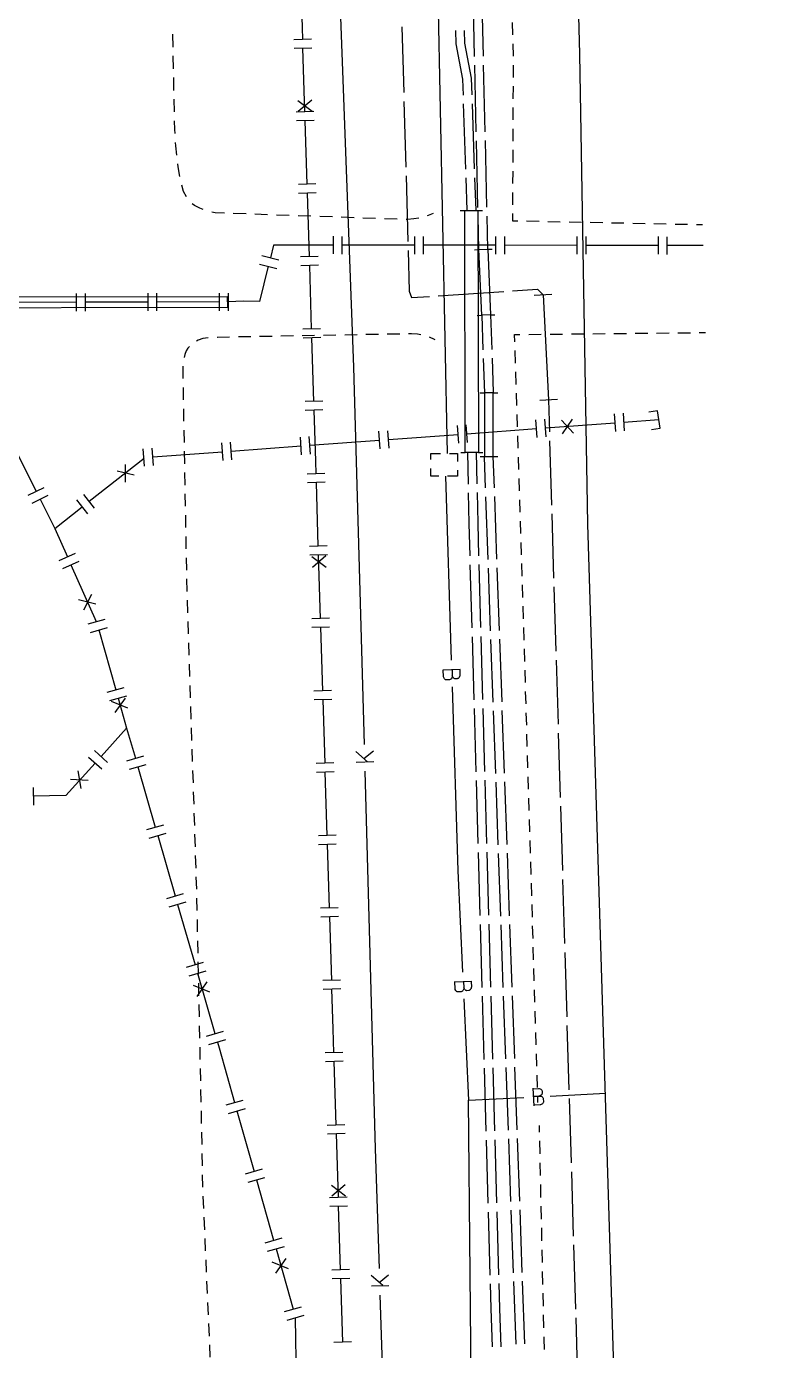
# Model space of a CAD drawing. Header units: metres. Extents: x 17721 to 17912, y 14015 to 15901.
# Drawn here: x 17807.4 to 17850.4, y 14609 to 14683.9 of the extents above; entities that cross this region are included whole.
import ezdxf

# ---------------------------------------------------------------- set-up
doc = ezdxf.new("R2010")
doc.units = ezdxf.units.M
for name, color, linetype in [('GC_CURB_EDGE', 1, 'Continuous'), ('GC_GAS_AXIS', 2, 'Continuous'), ('GC_POWER_AXIS', 40, 'Continuous'), ('GC_SEWER_AXIS', 6, 'Continuous'), ('GC_SITE_BOUNDARY', 7, 'Continuous'), ('GC_TEST_GREEN_ZONE', 3, 'Continuous'), ('GC_WATER_AXIS', 5, 'Continuous')]:
    doc.layers.add(name, color=color, linetype=linetype)

msp = doc.modelspace()

# ---------------------------------------------------------------- linework, layer by layer
at = {"layer": 'GC_CURB_EDGE'}
for points in [[(17834.975, 14683.408), (17834.961, 14684.109)], [(17815.735, 14682.722), (17815.721, 14683.446)], [(17835, 14682.207), (17834.986, 14682.908)], [(17815.76, 14681.498), (17815.745, 14682.222)], [(17835.003, 14681.006), (17835.006, 14681.707)], [(17815.785, 14680.275), (17815.77, 14680.999)], [(17834.998, 14679.804), (17835.001, 14680.506)], [(17815.81, 14679.051), (17815.795, 14679.775)], [(17834.993, 14678.603), (17834.996, 14679.304)], [(17815.845, 14677.828), (17815.83, 14678.051), (17815.82, 14678.551)], [(17834.988, 14677.402), (17834.991, 14678.103)], [(17815.952, 14676.609), (17815.891, 14677.129), (17815.878, 14677.329)], [(17834.983, 14676.201), (17834.986, 14676.902)], [(17816.121, 14675.397), (17816.029, 14675.949), (17816.01, 14676.113)], [(17834.978, 14674.999), (17834.981, 14675.701)], [(17816.49, 14674.241), (17816.321, 14674.545), (17816.23, 14674.91)], [(17834.973, 14673.798), (17834.976, 14674.499)], [(17817.447, 14673.526), (17817.256, 14673.601), (17816.95, 14673.759), (17816.811, 14673.863)], [(17818.643, 14673.323), (17818.121, 14673.341), (17817.922, 14673.377)], [(17819.866, 14673.281), (17819.142, 14673.306)], [(17821.089, 14673.238), (17820.366, 14673.263)], [(17822.312, 14673.196), (17821.589, 14673.221)], [(17823.535, 14673.154), (17822.812, 14673.179)], [(17824.759, 14673.111), (17824.035, 14673.136)], [(17825.982, 14673.069), (17825.258, 14673.094)], [(17827.205, 14673.027), (17826.481, 14673.052)], [(17828.428, 14672.984), (17827.705, 14673.01)], [(17829.645, 14673.052), (17829.375, 14673.001), (17828.998, 14672.965), (17828.928, 14672.967)], [(17830.465, 14673.31), (17830.177, 14673.195), (17830.128, 14673.18)], [(17835.253, 14672.875), (17834.969, 14672.881), (17834.971, 14673.298)], [(17836.454, 14672.851), (17835.753, 14672.865)], [(17837.655, 14672.826), (17836.954, 14672.84)], [(17838.856, 14672.801), (17838.155, 14672.816)], [(17840.057, 14672.777), (17839.356, 14672.791)], [(17841.258, 14672.752), (17840.557, 14672.767)], [(17842.459, 14672.728), (17841.758, 14672.742)], [(17843.66, 14672.703), (17842.959, 14672.717)], [(17844.861, 14672.679), (17844.16, 14672.693)], [(17845.712, 14672.661), (17845.361, 14672.668)], [(17817.729, 14666.28), (17817.43, 14666.234), (17817.153, 14666.14), (17817.059, 14666.085)], [(17818.933, 14666.311), (17818.242, 14666.298), (17818.228, 14666.298)], [(17820.137, 14666.333), (17819.433, 14666.32)], [(17821.341, 14666.355), (17820.637, 14666.342)], [(17822.545, 14666.377), (17821.841, 14666.364)], [(17823.749, 14666.398), (17823.045, 14666.386)], [(17824.953, 14666.42), (17824.249, 14666.408)], [(17826.157, 14666.442), (17825.453, 14666.43)], [(17827.361, 14666.464), (17826.657, 14666.452)], [(17828.565, 14666.486), (17827.861, 14666.474)], [(17829.765, 14666.444), (17829.577, 14666.478), (17829.243, 14666.499), (17829.065, 14666.496)], [(17830.566, 14666.164), (17830.534, 14666.183), (17830.246, 14666.311)], [(17835.083, 14666.052), (17835.07, 14666.456), (17835.372, 14666.459)], [(17835.872, 14666.465), (17836.578, 14666.472)], [(17837.078, 14666.478), (17837.785, 14666.485)], [(17838.284, 14666.491), (17838.991, 14666.498)], [(17839.491, 14666.503), (17840.197, 14666.511)], [(17840.697, 14666.516), (17841.403, 14666.524)], [(17841.903, 14666.529), (17842.609, 14666.537)], [(17843.109, 14666.542), (17843.815, 14666.55)], [(17844.315, 14666.555), (17845.021, 14666.563)], [(17845.521, 14666.568), (17845.874, 14666.572)], [(17816.664, 14665.781), (17816.569, 14665.68), (17816.475, 14665.535), (17816.399, 14665.335), (17816.356, 14665.162)], [(17835.121, 14664.847), (17835.099, 14665.553)], [(17816.287, 14664.668), (17816.281, 14664.589), (17816.292, 14663.964)], [(17835.159, 14663.641), (17835.137, 14664.347)], [(17816.301, 14663.464), (17816.314, 14662.76)], [(17835.197, 14662.436), (17835.175, 14663.141)], [(17816.323, 14662.26), (17816.335, 14661.556)], [(17835.235, 14661.23), (17835.213, 14661.936)], [(17816.344, 14661.056), (17816.357, 14660.352)], [(17835.273, 14660.024), (17835.251, 14660.73)], [(17816.366, 14659.852), (17816.379, 14659.148)], [(17835.311, 14658.819), (17835.289, 14659.525)], [(17816.388, 14658.648), (17816.4, 14657.944)], [(17835.349, 14657.613), (17835.327, 14658.319)], [(17816.409, 14657.444), (17816.422, 14656.74)], [(17835.387, 14656.408), (17835.365, 14657.114)], [(17816.431, 14656.24), (17816.443, 14655.536)], [(17835.425, 14655.202), (17835.403, 14655.908)], [(17816.452, 14655.036), (17816.465, 14654.331)], [(17835.463, 14653.997), (17835.441, 14654.702)], [(17816.474, 14653.832), (17816.487, 14653.127)], [(17835.502, 14652.791), (17835.479, 14653.497)], [(17816.5, 14652.628), (17816.522, 14651.924)], [(17835.538, 14651.585), (17835.517, 14652.291)], [(17816.538, 14651.424), (17816.56, 14650.72)], [(17835.574, 14650.38), (17835.553, 14651.086)], [(17816.576, 14650.22), (17816.598, 14649.516)], [(17835.61, 14649.174), (17835.589, 14649.88)], [(17816.614, 14649.017), (17816.636, 14648.313)], [(17835.646, 14647.968), (17835.625, 14648.674)], [(17816.652, 14647.813), (17816.674, 14647.109)], [(17835.682, 14646.763), (17835.661, 14647.469)], [(17816.69, 14646.609), (17816.712, 14645.905)], [(17835.718, 14645.557), (17835.697, 14646.263)], [(17816.728, 14645.406), (17816.75, 14644.702)], [(17835.754, 14644.352), (17835.733, 14645.057)], [(17816.766, 14644.202), (17816.788, 14643.498)], [(17835.79, 14643.146), (17835.769, 14643.852)], [(17816.804, 14642.998), (17816.826, 14642.295)], [(17835.826, 14641.94), (17835.805, 14642.646)], [(17816.842, 14641.795), (17816.864, 14641.091)], [(17835.862, 14640.735), (17835.841, 14641.441)], [(17816.88, 14640.591), (17816.902, 14639.887)], [(17835.898, 14639.529), (17835.877, 14640.235)], [(17816.918, 14639.388), (17816.94, 14638.684)], [(17835.934, 14638.323), (17835.912, 14639.029)], [(17816.956, 14638.184), (17816.978, 14637.48)], [(17835.97, 14637.118), (17835.948, 14637.824)], [(17816.994, 14636.98), (17817.016, 14636.276)], [(17836.005, 14635.912), (17835.984, 14636.618)], [(17817.032, 14635.777), (17817.054, 14635.073)], [(17836.041, 14634.706), (17836.02, 14635.412)], [(17817.07, 14634.573), (17817.085, 14633.869)], [(17836.077, 14633.501), (17836.056, 14634.207)], [(17817.095, 14633.369), (17817.109, 14632.665)], [(17836.113, 14632.295), (17836.092, 14633.001)], [(17817.12, 14632.165), (17817.134, 14631.461)], [(17836.149, 14631.09), (17836.128, 14631.795)], [(17817.144, 14630.961), (17817.159, 14630.257)], [(17836.185, 14629.884), (17836.164, 14630.59)], [(17817.169, 14629.757), (17817.183, 14629.053)], [(17836.221, 14628.678), (17836.2, 14629.384)], [(17817.194, 14628.553), (17817.208, 14627.849)], [(17836.257, 14627.473), (17836.236, 14628.178)], [(17817.218, 14627.349), (17817.233, 14626.645)], [(17836.293, 14626.267), (17836.272, 14626.973)], [(17817.243, 14626.145), (17817.258, 14625.441)], [(17836.329, 14625.061), (17836.308, 14625.767)], [(17817.268, 14624.941), (17817.282, 14624.237)], [(17836.365, 14623.856), (17836.344, 14624.562)], [(17817.293, 14623.737), (17817.307, 14623.033)], [(17836.39, 14623.003), (17836.379, 14623.356)], [(17817.317, 14622.533), (17817.332, 14621.829)], [(17817.342, 14621.329), (17817.357, 14620.625)], [(17836.483, 14621.335), (17836.475, 14621.7)], [(17836.511, 14620.104), (17836.494, 14620.835)], [(17817.367, 14620.125), (17817.381, 14619.421)], [(17836.538, 14618.873), (17836.522, 14619.604)], [(17817.391, 14618.921), (17817.406, 14618.217)], [(17836.565, 14617.642), (17836.549, 14618.373)], [(17817.423, 14617.717), (17817.454, 14617.014)], [(17836.593, 14616.411), (17836.576, 14617.142)], [(17817.476, 14616.514), (17817.507, 14615.811)], [(17836.62, 14615.181), (17836.604, 14615.912)], [(17817.529, 14615.311), (17817.56, 14614.608)], [(17836.648, 14613.95), (17836.631, 14614.681)], [(17817.582, 14614.108), (17817.613, 14613.404)], [(17836.675, 14612.719), (17836.659, 14613.45)], [(17817.635, 14612.905), (17817.666, 14612.201)], [(17817.688, 14611.702), (17817.719, 14610.998)], [(17836.702, 14611.488), (17836.686, 14612.219)], [(17836.73, 14610.258), (17836.713, 14610.988)], [(17817.74, 14610.499), (17817.771, 14609.795)], [(17836.768, 14609.027), (17836.743, 14609.662), (17836.741, 14609.758)], [(17817.793, 14609.296), (17817.824, 14608.592)]]:
    msp.add_lwpolyline(points, dxfattribs=at)
at = {"layer": 'GC_GAS_AXIS'}
for points in [[(17823.075, 14683.152), (17823.054, 14683.828), (17822.964, 14686.747)], [(17823.575, 14683.167), (17822.575, 14683.136)], [(17823.59, 14682.667), (17822.591, 14682.637)], [(17823.201, 14679.057), (17823.09, 14682.652)], [(17822.826, 14679.095), (17823.585, 14679.747)], [(17823.701, 14679.072), (17822.701, 14679.042)], [(17822.805, 14679.694), (17823.607, 14679.097)], [(17823.716, 14678.573), (17822.717, 14678.542)], [(17823.327, 14674.962), (17823.217, 14678.557)], [(17823.827, 14674.978), (17822.828, 14674.947)], [(17823.843, 14674.478), (17822.843, 14674.447)], [(17823.454, 14670.867), (17823.343, 14674.462)], [(17824.797, 14671.516), (17821.534, 14671.519), (17821.422, 14671.509), (17821.245, 14670.807)], [(17824.797, 14672.016), (17824.796, 14671.016)], [(17825.297, 14672.015), (17825.296, 14671.015)], [(17829.396, 14671.511), (17825.297, 14671.515)], [(17829.396, 14672.011), (17829.395, 14671.011)], [(17829.896, 14672.01), (17829.895, 14671.01)], [(17833.995, 14671.506), (17829.896, 14671.51)], [(17833.995, 14672.006), (17833.994, 14671.006)], [(17834.495, 14672.006), (17834.494, 14671.006)], [(17838.594, 14671.502), (17834.495, 14671.506)], [(17838.595, 14672.002), (17838.594, 14671.002)], [(17839.095, 14672.001), (17839.094, 14671.001)], [(17843.193, 14671.497), (17839.094, 14671.501)], [(17843.194, 14671.997), (17843.193, 14670.997)], [(17843.694, 14671.996), (17843.693, 14670.996)], [(17820.76, 14670.929), (17821.729, 14670.684)], [(17823.953, 14670.883), (17822.954, 14670.852)], [(17845.743, 14671.494), (17843.693, 14671.496)], [(17821.122, 14670.322), (17820.62, 14668.335), (17819.721, 14668.341), (17818.848, 14668.302)], [(17820.637, 14670.445), (17821.607, 14670.2)], [(17823.969, 14670.383), (17822.969, 14670.352)], [(17823.58, 14666.773), (17823.469, 14670.368)], [(17810.255, 14668.784), (17810.257, 14667.784)], [(17810.755, 14668.785), (17810.757, 14667.785)], [(17814.301, 14668.792), (17814.303, 14667.792)], [(17814.801, 14668.793), (17814.803, 14667.793)], [(17818.347, 14668.8), (17818.349, 14667.8)], [(17818.847, 14668.801), (17818.849, 14667.801)], [(17810.256, 14668.284), (17806.711, 14668.277)], [(17814.302, 14668.292), (17810.756, 14668.285)], [(17818.348, 14668.3), (17814.802, 14668.293)], [(17824.079, 14666.788), (17823.08, 14666.757)], [(17824.095, 14666.288), (17823.095, 14666.258)], [(17823.706, 14662.678), (17823.595, 14666.273)], [(17824.206, 14662.693), (17823.206, 14662.663)], [(17824.221, 14662.194), (17823.221, 14662.163)], [(17823.832, 14658.583), (17823.81, 14659.301), (17823.721, 14662.178)], [(17840.802, 14660.967), (17840.729, 14661.965)], [(17841.301, 14661.004), (17841.228, 14662.001)], [(17842.816, 14661.081), (17843.311, 14661.153), (17843.166, 14662.143), (17842.671, 14662.07)], [(17827.961, 14660.022), (17827.887, 14661.02)], [(17831.909, 14660.313), (17831.835, 14661.31)], [(17832.407, 14660.349), (17832.334, 14661.347)], [(17832.371, 14660.848), (17836.319, 14661.139)], [(17836.356, 14660.64), (17836.282, 14661.637)], [(17836.854, 14660.677), (17836.781, 14661.674)], [(17836.818, 14661.175), (17840.766, 14661.466)], [(17837.729, 14661.617), (17838.413, 14660.887)], [(17838.327, 14661.663), (17837.765, 14660.837)], [(17841.264, 14661.503), (17843.238, 14661.648)], [(17806.334, 14660.883), (17807.986, 14657.586)], [(17818.568, 14659.331), (17818.495, 14660.329)], [(17819.067, 14659.368), (17818.994, 14660.365)], [(17823.015, 14659.658), (17822.942, 14660.656)], [(17823.514, 14659.695), (17823.44, 14660.692)], [(17823.477, 14660.194), (17827.425, 14660.484)], [(17827.462, 14659.986), (17827.389, 14660.983)], [(17827.924, 14660.521), (17831.872, 14660.811)], [(17814.122, 14659.004), (17814.048, 14660.001)], [(17814.62, 14659.041), (17814.547, 14660.038)], [(17814.584, 14659.539), (17818.532, 14659.83)], [(17819.03, 14659.867), (17822.979, 14660.157)], [(17810.985, 14657.023), (17814.097, 14659.47)], [(17813.033, 14659.112), (17813.028, 14658.112)], [(17812.563, 14658.74), (17813.538, 14658.515)], [(17824.332, 14658.599), (17823.332, 14658.568)], [(17824.347, 14658.099), (17823.348, 14658.068)], [(17823.958, 14654.488), (17823.847, 14658.083)], [(17807.539, 14657.362), (17808.433, 14657.81)], [(17807.763, 14656.915), (17808.657, 14657.363)], [(17811.294, 14656.63), (17810.676, 14657.417)], [(17808.21, 14657.139), (17809.036, 14655.491), (17809.753, 14653.886)], [(17809.036, 14655.491), (17810.592, 14656.714)], [(17810.901, 14656.321), (17810.283, 14657.108)], [(17824.458, 14654.504), (17823.458, 14654.473)], [(17809.296, 14653.682), (17810.209, 14654.09)], [(17809.5, 14653.226), (17810.413, 14653.633)], [(17824.473, 14654.004), (17823.474, 14653.973)], [(17823.6, 14653.9), (17824.402, 14653.302)], [(17823.621, 14653.3), (17824.38, 14653.952)], [(17824.084, 14650.394), (17823.974, 14653.989)], [(17809.956, 14653.43), (17811.389, 14650.22)], [(17811.36, 14651.208), (17810.391, 14651.457)], [(17811.113, 14651.755), (17810.658, 14650.864)], [(17810.921, 14650.089), (17811.883, 14650.361)], [(17811.057, 14649.608), (17812.019, 14649.88)], [(17824.584, 14650.409), (17823.585, 14650.378)], [(17824.599, 14649.909), (17823.6, 14649.879)], [(17824.21, 14646.299), (17824.1, 14649.894)], [(17811.538, 14649.744), (17812.494, 14646.361)], [(17812.013, 14646.225), (17812.975, 14646.497)], [(17824.71, 14646.314), (17823.711, 14646.284)], [(17812.149, 14645.744), (17813.111, 14646.016)], [(17813.181, 14645.314), (17812.258, 14645.7)], [(17813.016, 14645.891), (17812.437, 14645.075)], [(17812.63, 14645.88), (17813.108, 14644.189)], [(17824.726, 14645.815), (17823.726, 14645.784)], [(17824.337, 14642.204), (17824.226, 14645.799)], [(17813.108, 14644.189), (17811.659, 14642.586)], [(17813.108, 14644.189), (17813.602, 14642.483)], [(17810.953, 14642.551), (17811.695, 14641.88)], [(17811.288, 14642.922), (17812.03, 14642.251)], [(17813.121, 14642.344), (17814.082, 14642.621)], [(17811.324, 14642.215), (17809.656, 14640.371), (17807.822, 14640.332)], [(17810.533, 14640.781), (17810.37, 14641.767)], [(17813.26, 14641.863), (17814.221, 14642.141)], [(17813.741, 14642.002), (17814.728, 14638.589)], [(17824.836, 14642.22), (17823.837, 14642.189)], [(17824.852, 14641.72), (17823.852, 14641.689)], [(17824.463, 14638.109), (17824.352, 14641.704)], [(17807.811, 14640.832), (17807.832, 14639.833)], [(17810.934, 14641.227), (17809.935, 14641.284)], [(17814.248, 14638.45), (17815.208, 14638.728)], [(17814.387, 14637.97), (17815.347, 14638.248)], [(17814.867, 14638.109), (17815.854, 14634.696)], [(17824.963, 14638.125), (17823.963, 14638.094)], [(17824.978, 14637.625), (17823.978, 14637.594)], [(17824.589, 14634.015), (17824.478, 14637.61)], [(17815.374, 14634.557), (17816.335, 14634.835)], [(17815.513, 14634.077), (17816.474, 14634.355)], [(17815.993, 14634.216), (17816.981, 14630.803)], [(17825.089, 14634.03), (17824.089, 14633.999)], [(17825.104, 14633.53), (17824.105, 14633.5)], [(17824.715, 14629.92), (17824.604, 14633.515)], [(17816.5, 14630.664), (17817.461, 14630.942)], [(17816.639, 14630.184), (17817.6, 14630.462)], [(17817.12, 14630.323), (17818.107, 14626.91)], [(17817.82, 14629.256), (17816.895, 14629.636)], [(17817.651, 14629.831), (17817.077, 14629.012)], [(17825.215, 14629.935), (17824.215, 14629.905)], [(17825.23, 14629.436), (17824.231, 14629.405)], [(17824.841, 14625.825), (17824.8, 14627.168), (17824.731, 14629.42)], [(17817.627, 14626.771), (17818.587, 14627.049)], [(17817.766, 14626.29), (17818.726, 14626.568)], [(17818.246, 14626.429), (17818.34, 14626.104), (17819.217, 14623.012)], [(17825.341, 14625.841), (17824.342, 14625.81)], [(17825.356, 14625.341), (17824.357, 14625.31)], [(17824.967, 14621.73), (17824.857, 14625.325)], [(17818.736, 14622.875), (17819.698, 14623.148)], [(17818.872, 14622.394), (17819.834, 14622.667)], [(17819.353, 14622.531), (17820.323, 14619.113)], [(17825.467, 14621.746), (17824.468, 14621.715)], [(17825.483, 14621.246), (17824.483, 14621.215)], [(17825.094, 14617.636), (17824.983, 14621.231)], [(17819.842, 14618.976), (17820.804, 14619.249)], [(17819.978, 14618.495), (17820.94, 14618.768)], [(17820.459, 14618.632), (17821.429, 14615.214)], [(17824.696, 14618.326), (17825.498, 14617.729)], [(17824.717, 14617.726), (17825.476, 14618.378)], [(17825.593, 14617.651), (17824.594, 14617.62)], [(17825.609, 14617.151), (17824.609, 14617.121)], [(17825.22, 14613.541), (17825.109, 14617.136)], [(17820.948, 14615.077), (17821.91, 14615.35)], [(17821.084, 14614.596), (17822.046, 14614.869)], [(17821.565, 14614.733), (17822.534, 14611.315)], [(17822.277, 14613.599), (17821.354, 14613.984)], [(17822.112, 14614.175), (17821.534, 14613.359)], [(17825.72, 14613.556), (17824.72, 14613.526)], [(17825.735, 14613.057), (17824.735, 14613.026)], [(17825.346, 14609.446), (17825.235, 14613.041)], [(17822.053, 14611.178), (17823.015, 14611.451)], [(17822.19, 14610.697), (17823.152, 14610.97)], [(17822.644, 14610.83), (17822.706, 14607.277)], [(17825.846, 14609.462), (17824.846, 14609.431)]]:
    msp.add_lwpolyline(points, dxfattribs=at)
msp.add_lwpolyline([(17799.96, 14668.564), (17799.962, 14667.964), (17818.827, 14668.001), (17818.825, 14668.601)], close=True, dxfattribs=at)
at = {"layer": 'GC_POWER_AXIS'}
for points in [[(17832.807, 14682.193), (17832.723, 14685.961)], [(17833.307, 14682.207), (17833.223, 14685.979)], [(17828.694, 14683.863), (17828.795, 14680.147)], [(17831.722, 14683.653), (17831.738, 14682.9), (17832.12, 14680.914), (17832.15, 14680.004)], [(17832.221, 14683.666), (17832.236, 14682.952), (17832.618, 14680.97), (17832.65, 14680.015)], [(17832.903, 14677.924), (17832.818, 14681.693)], [(17833.402, 14677.935), (17833.318, 14681.707)], [(17828.809, 14679.647), (17828.909, 14675.932)], [(17832.167, 14679.505), (17832.291, 14675.82)], [(17832.667, 14679.515), (17832.791, 14675.83)], [(17832.998, 14673.655), (17832.914, 14677.424)], [(17833.498, 14673.663), (17833.414, 14677.435)], [(17828.923, 14675.432), (17829.024, 14671.716)], [(17832.308, 14675.321), (17832.37, 14673.479)], [(17832.808, 14675.33), (17832.87, 14673.487)], [(17831.995, 14673.482), (17832.245, 14673.483)], [(17832.995, 14673.484), (17833.245, 14673.484)], [(17833.051, 14671.271), (17833.009, 14673.155)], [(17833.551, 14671.277), (17833.509, 14673.163)], [(17829.037, 14671.216), (17829.1, 14668.913), (17829.231, 14668.547), (17830.253, 14668.615)], [(17832.802, 14671.253), (17833.051, 14671.264)], [(17833.551, 14671.285), (17833.801, 14671.295)], [(17830.752, 14668.649), (17834.46, 14668.897)], [(17834.959, 14668.931), (17836.369, 14669.025), (17836.684, 14668.71), (17836.999, 14662.767), (17837.053, 14660.949)], [(17836.185, 14668.684), (17837.183, 14668.736)], [(17832.959, 14667.538), (17833.208, 14667.549)], [(17833.208, 14667.55), (17833.278, 14665.602)], [(17833.708, 14667.57), (17833.958, 14667.58)], [(17833.708, 14667.568), (17833.777, 14665.62)], [(17833.296, 14665.103), (17833.365, 14663.155)], [(17833.795, 14665.121), (17833.865, 14663.173)], [(17833.115, 14663.164), (17833.365, 14663.164)], [(17833.865, 14663.164), (17834.115, 14663.164)], [(17836.5, 14662.741), (17837.498, 14662.793)], [(17837.177, 14656.813), (17837.068, 14660.449)], [(17832.021, 14659.791), (17832.271, 14659.792)], [(17832.396, 14659.787), (17832.433, 14658.002)], [(17832.896, 14659.797), (17832.933, 14658.013)], [(17833.021, 14659.793), (17833.271, 14659.793)], [(17833.115, 14659.554), (17833.365, 14659.554)], [(17833.428, 14657.777), (17833.365, 14659.545)], [(17833.928, 14657.795), (17833.865, 14659.563)], [(17833.865, 14659.554), (17834.115, 14659.554)], [(17832.444, 14657.502), (17832.48, 14655.773), (17832.531, 14653.933)], [(17832.944, 14657.513), (17832.98, 14655.785), (17833.031, 14653.944)], [(17833.572, 14653.74), (17833.446, 14657.277)], [(17834.071, 14653.758), (17833.945, 14657.295)], [(17837.3, 14652.677), (17837.192, 14656.313)], [(17832.545, 14653.433), (17832.645, 14649.864)], [(17833.045, 14653.444), (17833.145, 14649.875)], [(17833.715, 14649.704), (17833.589, 14653.241)], [(17834.215, 14649.722), (17834.089, 14653.259)], [(17837.423, 14648.542), (17837.315, 14652.178)], [(17832.659, 14649.364), (17832.759, 14645.795)], [(17833.159, 14649.376), (17833.258, 14645.807)], [(17833.858, 14645.668), (17833.733, 14649.204)], [(17834.358, 14645.686), (17834.232, 14649.222)], [(17837.547, 14644.406), (17837.438, 14648.042)], [(17832.773, 14645.295), (17832.872, 14641.726)], [(17833.272, 14645.307), (17833.372, 14641.739)], [(17834.002, 14641.632), (17833.876, 14645.168)], [(17834.502, 14641.649), (17834.376, 14645.186)], [(17837.67, 14640.27), (17837.562, 14643.906)], [(17832.886, 14641.226), (17832.986, 14637.657)], [(17833.386, 14641.239), (17833.486, 14637.67)], [(17834.145, 14637.595), (17834.02, 14641.132)], [(17834.645, 14637.613), (17834.519, 14641.15)], [(17837.794, 14636.134), (17837.685, 14639.77)], [(17833, 14637.157), (17833.099, 14633.588)], [(17833.5, 14637.17), (17833.599, 14633.602)], [(17834.289, 14633.559), (17834.163, 14637.096)], [(17834.789, 14633.577), (17834.663, 14637.113)], [(17837.917, 14631.999), (17837.809, 14635.635)], [(17833.113, 14633.089), (17833.213, 14629.52)], [(17833.613, 14633.102), (17833.713, 14629.533)], [(17834.432, 14629.523), (17834.307, 14633.059)], [(17834.932, 14629.54), (17834.806, 14633.077)], [(17838.041, 14627.863), (17837.932, 14631.499)], [(17833.227, 14629.02), (17833.326, 14625.451)], [(17833.727, 14629.034), (17833.826, 14625.465)], [(17834.576, 14625.486), (17834.45, 14629.023)], [(17835.076, 14625.504), (17834.95, 14629.04)], [(17838.164, 14623.727), (17838.055, 14627.363)], [(17833.34, 14624.951), (17833.44, 14621.382)], [(17833.84, 14624.965), (17833.94, 14621.397)], [(17834.719, 14621.45), (17834.594, 14624.987)], [(17835.219, 14621.467), (17835.093, 14625.004)], [(17838.287, 14619.591), (17838.179, 14623.227)], [(17833.454, 14620.882), (17833.554, 14617.313)], [(17833.954, 14620.897), (17834.053, 14617.328)], [(17834.863, 14617.414), (17834.737, 14620.95)], [(17835.363, 14617.431), (17835.237, 14620.968)], [(17838.411, 14615.455), (17838.302, 14619.091)], [(17834.067, 14616.828), (17834.167, 14613.26)], [(17835.006, 14613.377), (17834.881, 14616.914)], [(17835.506, 14613.395), (17835.38, 14616.931)], [(17833.568, 14616.813), (17833.667, 14613.244)], [(17838.534, 14611.32), (17838.426, 14614.956)], [(17833.681, 14612.744), (17833.72, 14611.347), (17833.799, 14609.176)], [(17834.181, 14612.76), (17834.22, 14611.363), (17834.298, 14609.192)], [(17835.15, 14609.341), (17835.024, 14612.878)], [(17835.65, 14609.358), (17835.524, 14612.895)], [(17838.658, 14607.184), (17838.549, 14610.82)]]:
    msp.add_lwpolyline(points, dxfattribs=at)
for points in [[(17832.245, 14673.482), (17832.995, 14673.484), (17833.021, 14659.793), (17832.271, 14659.791)], [(17833.051, 14671.263), (17833.551, 14671.285), (17833.708, 14667.57), (17833.208, 14667.548)], [(17833.365, 14659.554), (17833.865, 14659.554), (17833.865, 14663.164), (17833.365, 14663.164)]]:
    msp.add_lwpolyline(points, close=True, dxfattribs=at)
at = {"layer": 'GC_SEWER_AXIS'}
for points in [[(17825.97, 14664.62), (17825.17, 14685.954)], [(17826.564, 14643.255), (17825.97, 14664.62)], [(17826.745, 14642.288), (17826.091, 14642.87)], [(17826.107, 14642.27), (17827.097, 14642.298)], [(17826.537, 14642.472), (17827.081, 14642.897)], [(17827.2, 14620.39), (17826.606, 14641.755)], [(17827.419, 14613.615), (17827.2, 14620.39)], [(17827.603, 14612.648), (17826.947, 14613.228)], [(17827.395, 14612.832), (17827.937, 14613.259)], [(17826.966, 14612.628), (17827.956, 14612.66)], [(17828.187, 14590.93), (17827.686, 14605.34), (17827.467, 14612.115)]]:
    msp.add_lwpolyline(points, dxfattribs=at)
at = {"layer": 'GC_SITE_BOUNDARY'}
msp.add_lwpolyline([(17850.139, 14772.532), (17850.294, 14759.991), (17850.409, 14755.66), (17830.593, 14755.281), (17830.798, 14726.659), (17837.569, 14726.802), (17838.745, 14682.32), (17839.207, 14655.727), (17842.064, 14562.734), (17842.501, 14548.332), (17842.858, 14536.55), (17843.084, 14528.422), (17818.75, 14528.239), (17819.388, 14507.687), (17836.633, 14402.551), (17846.599, 14403.137), (17846.589, 14393.289), (17846.788, 14383.899)], dxfattribs=at)
at = {"layer": 'GC_TEST_GREEN_ZONE'}
msp.add_lwpolyline([(17850.139, 14772.532), (17850.294, 14759.991), (17850.409, 14755.66), (17830.593, 14755.281), (17830.798, 14726.659), (17837.569, 14726.802), (17838.745, 14682.32), (17839.207, 14655.727), (17842.064, 14562.734), (17842.501, 14548.332), (17842.858, 14536.55), (17843.084, 14528.422), (17818.75, 14528.239), (17819.388, 14507.687), (17836.633, 14402.551), (17846.599, 14403.137), (17846.589, 14393.289), (17846.788, 14383.899)], dxfattribs=at)
at = {"layer": 'GC_WATER_AXIS'}
for points in [[(17830.457, 14698.678), (17831.262, 14659.731)], [(17830.333, 14659.385), (17830.333, 14659.731), (17830.883, 14659.731)], [(17831.383, 14659.731), (17831.831, 14659.731), (17831.831, 14659.283)], [(17830.781, 14658.437), (17830.333, 14658.437), (17830.333, 14658.885)], [(17831.831, 14658.783), (17831.831, 14658.437), (17831.281, 14658.437)], [(17831.157, 14658.437), (17831.483, 14648.029)], [(17831.998, 14647.503), (17831.001, 14647.472)], [(17831.544, 14647.167), (17831.541, 14647.129), (17831.539, 14647.095), (17831.525, 14647.046), (17831.509, 14647.016), (17831.492, 14646.987), (17831.461, 14646.956), (17831.426, 14646.935), (17831.394, 14646.924), (17831.204, 14646.918), (17831.185, 14646.922), (17831.159, 14646.932), (17831.128, 14646.952), (17831.099, 14646.982), (17831.08, 14647.01), (17831.058, 14647.056), (17831.048, 14647.083), (17831.045, 14647.111), (17831.033, 14647.473)], [(17831.534, 14647.489), (17831.544, 14647.167)], [(17831.961, 14647.502), (17831.971, 14647.183), (17831.966, 14647.153), (17831.949, 14647.102), (17831.923, 14647.055), (17831.908, 14647.036), (17831.89, 14647.018), (17831.867, 14647.003), (17831.837, 14646.989), (17831.822, 14646.984), (17831.707, 14646.981), (17831.684, 14646.986), (17831.654, 14646.998), (17831.633, 14647.012), (17831.612, 14647.028), (17831.59, 14647.056), (17831.57, 14647.091), (17831.556, 14647.122), (17831.544, 14647.167)], [(17831.531, 14646.53), (17831.857, 14636.122), (17832.124, 14630.38)], [(17832.646, 14629.862), (17831.649, 14629.816)], [(17832.197, 14629.52), (17832.195, 14629.481), (17832.193, 14629.447), (17832.18, 14629.398), (17832.165, 14629.367), (17832.147, 14629.338), (17832.117, 14629.307), (17832.083, 14629.285), (17832.051, 14629.274), (17831.861, 14629.265), (17831.842, 14629.268), (17831.816, 14629.278), (17831.785, 14629.297), (17831.755, 14629.328), (17831.735, 14629.355), (17831.713, 14629.401), (17831.702, 14629.428), (17831.699, 14629.455), (17831.682, 14629.817)], [(17832.182, 14629.841), (17832.197, 14629.52)], [(17832.609, 14629.86), (17832.624, 14629.542), (17832.62, 14629.512), (17832.603, 14629.461), (17832.578, 14629.413), (17832.564, 14629.393), (17832.546, 14629.376), (17832.522, 14629.36), (17832.493, 14629.345), (17832.478, 14629.341), (17832.363, 14629.335), (17832.34, 14629.34), (17832.309, 14629.352), (17832.288, 14629.366), (17832.267, 14629.381), (17832.245, 14629.408), (17832.225, 14629.443), (17832.21, 14629.474), (17832.197, 14629.52)], [(17832.193, 14628.882), (17832.46, 14623.14)], [(17836.107, 14623.823), (17836.158, 14622.827)], [(17836.109, 14623.787), (17836.427, 14623.803), (17836.457, 14623.799), (17836.509, 14623.783), (17836.557, 14623.757), (17836.576, 14623.743), (17836.594, 14623.726), (17836.61, 14623.702), (17836.625, 14623.673), (17836.629, 14623.658), (17836.635, 14623.543), (17836.63, 14623.52), (17836.619, 14623.489), (17836.605, 14623.468), (17836.589, 14623.447), (17836.562, 14623.425), (17836.528, 14623.404), (17836.497, 14623.39), (17836.451, 14623.376)], [(17832.648, 14603.447), (17832.46, 14623.14), (17835.591, 14623.299)], [(17836.13, 14623.36), (17836.451, 14623.376)], [(17836.451, 14623.376), (17836.49, 14623.374), (17836.524, 14623.372), (17836.573, 14623.36), (17836.604, 14623.345), (17836.633, 14623.327), (17836.664, 14623.297), (17836.686, 14623.263), (17836.697, 14623.232), (17836.707, 14623.041), (17836.704, 14623.023), (17836.694, 14622.996), (17836.675, 14622.965), (17836.645, 14622.935), (17836.618, 14622.915), (17836.573, 14622.893), (17836.545, 14622.882), (17836.518, 14622.878), (17836.156, 14622.86)], [(17837.089, 14623.375), (17840.22, 14623.534)]]:
    msp.add_lwpolyline(points, dxfattribs=at)

doc.saveas('drawing.dxf')
